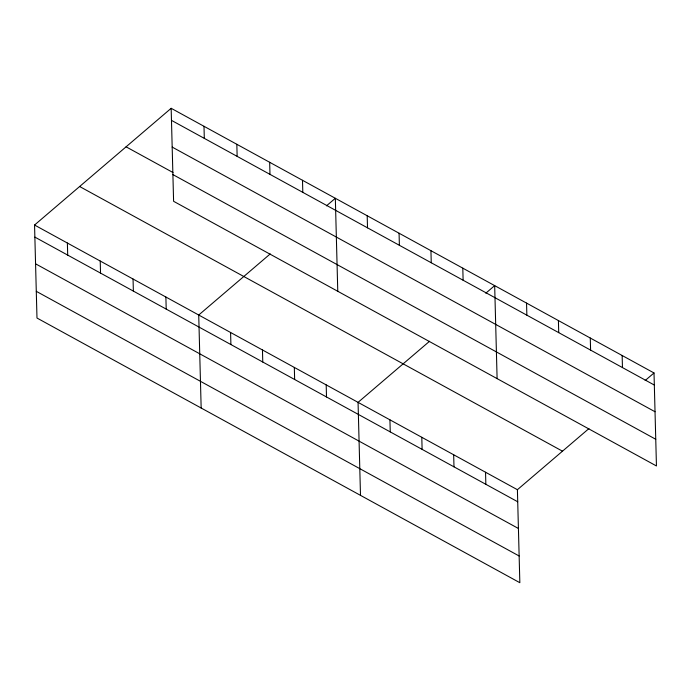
<?xml version="1.0" encoding="UTF-8"?>
<svg xmlns="http://www.w3.org/2000/svg" width="691" height="691" viewBox="0 0 691 691"><rect width="100%" height="100%" fill="white"/><g stroke="black" fill="none" stroke-linecap="round" stroke-linejoin="round"><path stroke-width="1.04" d="M588.913 428.601L517.404 489.703L519.839 582.703L36.986 318.033L34.55 225.033L171.161 108.297L654.014 372.967L656.45 465.967L173.596 201.297L171.161 108.297M270.233 253.917L198.723 315.018L201.159 408.018M326.472 205.849L335.334 198.282L337.769 291.282M429.569 341.259L358.059 402.361L360.495 495.361M485.816 293.191L494.67 285.625L497.105 378.625M645.161 380.534L654.014 372.967M171.48 120.372L654.334 385.051M172.18 147.079L655.033 411.75M126.082 146.82L172.983 172.525M172.897 174.59L655.75 439.269M79.629 186.51L562.483 451.18M34.55 225.033L517.404 489.703M34.87 237.108L517.723 501.778M35.569 263.815L518.423 528.485M36.286 291.326L519.14 555.996M622.15 355.502L622.461 367.577M590.278 338.029L590.598 350.112M558.406 320.564L558.725 332.639M526.542 303.099L526.862 315.174M485.54 472.238L485.851 484.313M462.806 268.16L463.117 280.235M453.667 454.764L453.987 466.848M430.934 250.686L431.253 262.77M421.795 437.299L422.115 449.375M399.07 233.221L399.381 245.305M389.931 419.826L390.251 431.91M367.197 215.756L367.517 227.831M326.195 384.896L326.506 396.971M302.494 180.291L302.813 192.366M294.323 367.422L294.642 379.506M269.663 162.29L269.982 174.365M262.459 349.957L262.77 362.032M236.832 144.289L237.143 156.373M230.587 332.483L230.906 344.567M203.992 126.298L204.311 138.373M165.883 297.018L166.203 309.102M133.052 279.026L133.372 291.101M100.221 261.025L100.532 273.1M67.381 243.025L67.701 255.109"/></g></svg>
